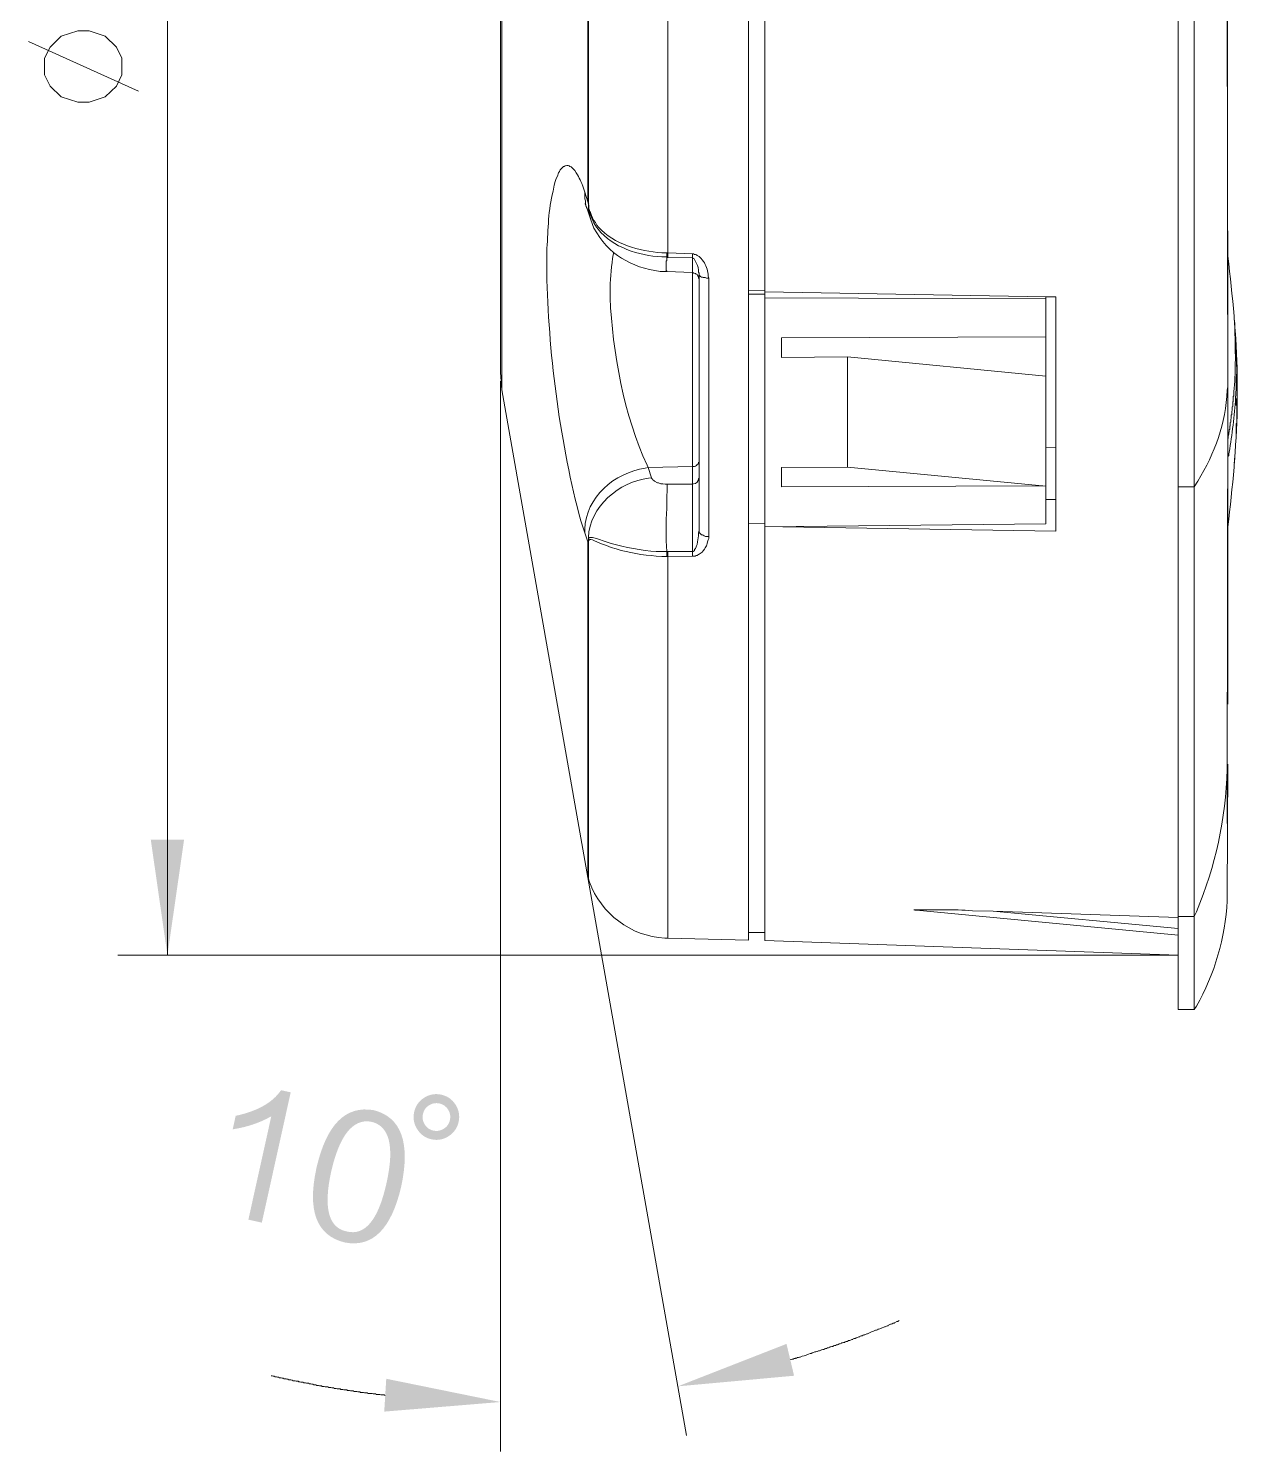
# Model space of a CAD drawing. Header units: millimetres. Extents: x 36 to 398, y -1 to 136.
# Drawn here: x 186.2 to 236.9, y 2.2 to 61.8 of the extents above; entities that cross this region are included whole.
import ezdxf

# ---------------------------------------------------------------- set-up
doc = ezdxf.new("R2010")
doc.units = ezdxf.units.MM

msp = doc.modelspace()

# ---------------------------------------------------------------- hatches: boundary and pattern name
h = msp.add_hatch(color=250)
h.dxf.hatch_style = 2
h.paths.add_polyline_path([(192.049083, 22.996892), (192.747582, 27.843988), (191.350583, 27.843988)])
h = msp.add_hatch(color=250)
edge = h.paths.add_edge_path(flags=0)
edge.add_spline(control_points=[(195.438995, 11.924891), (195.438995, 11.924891), (196.003086, 11.799479), (196.003086, 11.799479), (196.003086, 11.799479), (197.212197, 17.256281), (197.212197, 17.256281), (197.212197, 17.256281), (196.809113, 17.345886), (196.809113, 17.345886), (196.449809, 16.82381), (195.816008, 16.4662), (194.907394, 16.272983), (194.907394, 16.272983), (194.783216, 15.707798), (194.783216, 15.707798), (195.385514, 15.799802), (195.924805, 15.981306), (196.398515, 16.252593), (196.398515, 16.252593), (195.438995, 11.924891), (195.438995, 11.924891)], knot_values=[0, 0, 0, 0, 1, 1, 1, 2, 2, 2, 3, 3, 3, 4, 4, 4, 5, 5, 5, 6, 6, 6, 7, 7, 7, 7], degree=3, periodic=1)
h = msp.add_hatch(color=250)
edge = h.paths.add_edge_path(flags=0)
edge.add_spline(control_points=[(200.554696, 16.030907), (199.808394, 16.14048), (199.261483, 15.45341), (198.914209, 13.96938), (198.572402, 12.428905), (198.788196, 11.581497), (199.562614, 11.42818), (200.3298, 11.239797), (200.883696, 11.916283), (201.225503, 13.456793), (201.570802, 15.016001), (201.346717, 15.874097), (200.554696, 16.030907), (200.554696, 16.030907), (200.554696, 16.030907), (200.554696, 16.030907)], knot_values=[0, 0, 0, 0, 1, 1, 1, 2, 2, 2, 3, 3, 3, 4, 4, 4, 5, 5, 5, 5], degree=3, periodic=1)
edge = h.paths.add_edge_path(flags=0)
edge.add_spline(control_points=[(199.488107, 10.965089), (198.292014, 11.25031), (197.894716, 12.297107), (198.294907, 14.106681), (198.713901, 15.912691), (199.512908, 16.713003), (200.689316, 16.508991), (201.845298, 16.214493), (202.230884, 15.151397), (201.843499, 13.320586), (201.427997, 11.532285), (200.643314, 10.747107), (199.488107, 10.965089)], knot_values=[0, 0, 0, 0, 1, 1, 1, 2, 2, 2, 3, 3, 3, 4, 4, 4, 4], degree=3, periodic=1)
h = msp.add_hatch(color=250)
edge = h.paths.add_edge_path(flags=0)
edge.add_spline(control_points=[(203.522509, 17.157291), (203.777885, 17.099894), (203.976499, 16.9603), (204.11821, 16.737098), (204.258792, 16.513895), (204.301513, 16.274712), (204.245316, 16.018101), (204.187884, 15.760291), (204.046984, 15.560478), (203.823817, 15.417603), (203.600685, 15.275786), (203.362595, 15.2331), (203.108384, 15.289403), (202.853008, 15.345601), (202.653194, 15.485301), (202.511413, 15.709597), (202.369596, 15.932694), (202.32691, 16.173182), (202.383214, 16.430992), (202.440611, 16.688802), (202.580416, 16.88851), (202.802314, 17.030291), (203.024211, 17.172108), (203.264699, 17.213595), (203.522509, 17.157291), (203.522509, 17.157291), (203.522509, 17.157291), (203.522509, 17.157291)], knot_values=[0, 0, 0, 0, 1, 1, 1, 2, 2, 2, 3, 3, 3, 4, 4, 4, 5, 5, 5, 6, 6, 6, 7, 7, 7, 8, 8, 8, 9, 9, 9, 9], degree=3, periodic=1)
edge = h.paths.add_edge_path(flags=0)
edge.add_spline(control_points=[(203.189699, 15.651883), (203.343898, 15.618298), (203.48889, 15.645003), (203.625909, 15.73281), (203.761587, 15.819487), (203.846889, 15.94169), (203.881602, 16.099487), (203.916315, 16.255979), (203.890915, 16.4021), (203.804203, 16.536685), (203.71749, 16.67141), (203.596487, 16.755407), (203.441088, 16.789979), (203.28449, 16.824798), (203.138405, 16.799398), (203.003785, 16.713779), (202.870294, 16.628301), (202.785098, 16.507298), (202.750385, 16.349606), (202.715813, 16.193008), (202.741107, 16.045794), (202.825491, 15.91001), (202.911004, 15.772991), (203.032007, 15.687795), (203.189699, 15.651883)], knot_values=[0, 0, 0, 0, 1, 1, 1, 2, 2, 2, 3, 3, 3, 4, 4, 4, 5, 5, 5, 6, 6, 6, 7, 7, 7, 8, 8, 8, 8], degree=3, periodic=1)
h = msp.add_hatch(color=250)
h.dxf.hatch_style = 2
h.paths.add_polyline_path([(213.427416, 4.94169), (218.295784, 5.38619), (217.978284, 6.71969)])
h = msp.add_hatch(color=250)
h.dxf.hatch_style = 2
h.paths.add_polyline_path([(205.997916, 4.285594), (201.214284, 5.25919), (201.129582, 3.883392)])

# ---------------------------------------------------------------- linework, layer by layer
at = {"color": 250, "lineweight": 20}
for points in [[(234.382416, 114.817892), (234.382416, 20.731988)], [(235.059784, 114.817892), (235.059784, 20.731988)], [(217.068082, 50.78869), (217.068082, 111.93919)], [(213.004082, 52.418488), (213.004082, 111.071392)], [(216.390784, 111.17719), (216.390784, 50.682892)], [(209.659784, 108.975892), (209.659784, 54.556392)], [(209.680916, 54.53519), (209.680916, 109.039392)], [(206.061416, 46.682392), (206.061416, 88.909892), (205.997916, 88.19019)], [(205.997916, 47.401988), (205.997916, 88.19019)], [(236.435582, 72.971392), (236.456784, 46.809392)], [(192.049083, 22.996892), (192.049083, 67.785488)], [(236.435582, 64.165988), (236.456784, 45.052488), (236.456784, 37.538392)], [(186.228284, 61.26619), (190.842582, 59.191892)], [(209.532784, 54.958594), (209.532784, 54.683392), (209.553916, 54.59869), (209.553916, 54.492892), (209.575082, 54.40819), (209.617416, 54.323594), (209.638582, 54.21769)], [(209.532784, 54.958594), (209.659784, 54.556392)], [(209.553916, 54.450488), (209.553916, 54.47169), (209.532784, 54.47169), (209.553916, 54.450488), (209.575082, 54.386988), (209.617416, 54.28119), (209.638582, 54.21769)], [(209.680916, 54.450594), (209.659784, 54.556392)], [(209.659784, 54.53519), (209.680916, 54.556392)], [(209.680916, 54.53519), (209.680916, 54.450594)], [(209.638582, 54.21769), (209.786784, 53.794392)], [(212.961784, 52.24919), (212.961784, 52.143392), (212.961784, 52.079892), (212.940582, 52.079892), (212.940582, 52.016392), (212.940582, 51.99519)], [(212.940582, 51.99519), (212.940582, 51.67769), (212.961784, 51.656594), (212.961784, 51.635392)], [(212.961784, 52.418594), (212.961784, 52.24919)], [(213.004082, 52.418488), (212.961784, 52.418488)], [(213.004082, 52.227988), (212.982916, 52.227988), (212.982916, 52.24919), (212.961784, 52.24919)], [(213.004082, 52.418594), (213.004082, 52.228094)], [(213.004082, 52.418488), (214.041284, 52.37619)], [(213.004082, 52.227988), (214.041284, 52.206892)], [(214.041284, 52.37619), (214.041284, 52.206892)], [(214.316416, 51.508392), (214.316416, 51.571892), (214.295284, 51.61419), (214.295284, 51.698892), (214.274082, 51.80469), (214.252916, 51.889392), (214.125916, 52.143392), (214.104784, 52.164594), (214.083582, 52.18569), (214.062416, 52.18569), (214.041284, 52.206892)], [(214.041284, 51.593094), (214.041284, 52.206892)], [(214.041284, 51.592988), (212.961784, 51.635392)], [(214.041284, 51.592988), (214.062416, 51.592988), (214.083582, 51.571892), (214.104784, 51.571892), (214.147082, 51.55069), (214.168284, 51.55069), (214.189416, 51.529488), (214.231784, 51.508392), (214.252916, 51.48719), (214.274082, 51.444892), (214.274082, 51.42369), (214.295284, 51.381392), (214.295284, 51.338988)], [(214.041284, 51.592988), (214.041284, 42.72419)], [(214.316416, 40.797988), (214.316416, 51.508392)], [(214.316416, 51.508392), (214.316416, 51.48719), (214.379916, 51.42369), (214.422284, 51.402594), (214.464582, 51.402594), (214.485784, 51.381392), (214.570416, 51.381392), (214.633916, 51.36019), (214.718583, 51.36019)], [(214.718583, 40.543988), (214.718583, 51.36019)], [(217.068082, 50.85219), (216.390784, 50.830988)], [(217.068082, 50.682892), (216.390784, 50.682892)], [(216.390784, 41.094392), (216.390784, 50.682892)], [(217.068082, 50.682892), (217.068082, 50.78869)], [(228.836784, 50.576988), (217.068082, 50.78869)], [(217.068082, 23.61069), (217.068082, 40.94619), (217.068082, 50.682892)], [(217.068082, 50.53469), (228.836784, 50.492392)], [(229.260082, 50.576988), (228.836784, 50.576988)], [(228.836784, 41.07319), (228.836784, 50.576988)], [(229.260082, 40.75569), (229.260082, 50.576988)], [(236.753082, 49.45519), (236.731916, 49.64569)], [(228.836784, 48.904892), (217.766583, 48.862488)], [(236.753082, 49.370594), (236.753082, 49.412892), (236.753082, 49.45519)], [(217.766583, 48.036988), (217.766583, 48.862488)], [(217.766583, 48.036988), (220.539416, 48.05819)], [(220.539416, 48.05819), (228.836784, 47.253892)], [(220.539416, 43.443892), (220.539416, 48.05819)], [(206.061416, 46.682392), (205.997916, 47.401988)], [(205.997916, 47.04219), (205.997916, 2.21119)], [(206.061416, 46.682392), (209.659784, 26.256488)], [(236.456784, 46.809392), (236.435582, 29.77019), (236.435582, 28.521392)], [(236.795416, 46.59769), (236.816582, 46.66119)], [(236.816582, 46.66119), (236.816582, 46.78819), (236.816582, 46.85169)], [(236.499082, 44.81969), (236.477916, 44.735094), (236.477916, 44.650392), (236.456784, 44.608094), (236.456784, 44.43869)], [(229.260082, 44.269392), (228.836784, 44.24819)], [(214.041284, 43.465094), (214.125916, 43.465094), (214.168284, 43.48619), (214.210582, 43.507392), (214.231784, 43.54969), (214.274082, 43.570892), (214.274082, 43.592094), (214.295284, 43.61319), (214.295284, 43.655594)], [(236.456784, 43.93069), (236.456784, 43.888392), (236.477916, 43.888392), (236.477916, 43.909594), (236.499082, 43.909594), (236.499082, 43.99419)], [(236.753082, 43.80369), (236.731916, 43.61319)], [(236.753082, 43.80369), (236.753082, 43.86719)], [(212.178582, 43.42269), (214.041284, 43.464988)], [(212.178582, 43.42269), (212.326784, 42.999392)], [(212.982916, 42.72419), (212.898284, 42.72419), (212.792416, 42.745392), (212.707784, 42.745392), (212.623082, 42.78769), (212.580784, 42.78769), (212.453784, 42.85119), (212.411416, 42.893594), (212.369082, 42.91469), (212.347916, 42.957094), (212.326784, 42.97819), (212.326784, 42.999392)], [(220.539416, 43.443892), (217.766583, 43.42269)], [(217.766583, 43.42269), (217.766583, 42.618392)], [(228.836784, 42.639488), (220.539416, 43.443892)], [(212.961784, 41.70819), (212.961784, 42.21619), (212.982916, 42.47019), (212.982916, 42.72419)], [(212.982916, 42.72419), (214.041284, 42.72419)], [(214.041284, 39.909094), (214.041284, 42.72419)], [(217.766583, 42.618392), (228.709784, 42.66069)], [(235.059784, 42.618392), (234.382416, 42.618392)], [(229.260082, 42.08919), (228.836784, 42.08919)], [(212.961784, 39.909094), (212.940582, 40.353594), (212.940582, 41.26369), (212.961784, 41.70819)], [(209.659784, 40.31119), (209.532784, 40.69219)], [(214.041284, 39.909094), (214.062416, 39.909094), (214.104784, 39.93019), (214.125916, 39.951392), (214.125916, 39.99369), (214.168284, 40.036094), (214.189416, 40.099594), (214.210582, 40.141892), (214.231784, 40.205392), (214.252916, 40.31119), (214.295284, 40.56519), (214.295284, 40.671094), (214.316416, 40.798094)], [(214.718583, 40.543988), (214.591582, 40.543988), (214.528082, 40.56519), (214.485784, 40.586392), (214.464582, 40.607488), (214.422284, 40.607488), (214.337582, 40.69219), (214.316416, 40.734488), (214.316416, 40.797988)], [(216.390784, 41.094392), (217.068082, 41.07319)], [(216.390784, 41.094392), (216.390784, 23.631892)], [(217.068082, 40.94619), (228.836784, 41.07319)], [(217.830082, 40.94619), (229.260082, 40.75569)], [(209.659784, 40.31119), (209.680916, 40.37469)], [(209.659784, 40.31119), (209.659784, 26.256488)], [(209.659784, 40.31119), (209.680916, 40.268892)], [(209.680916, 40.37469), (209.680916, 40.332392)], [(209.680916, 40.332392), (209.680916, 40.268892)], [(209.680916, 26.192988), (209.680916, 40.268892)], [(212.961784, 39.908988), (213.004082, 39.908988)], [(212.961784, 39.697392), (212.961784, 39.908988)], [(212.961784, 39.697392), (213.004082, 39.697392)], [(214.041284, 39.908988), (213.004082, 39.908988)], [(213.004082, 39.697392), (213.004082, 39.908988)], [(214.041284, 39.718488), (213.004082, 39.697392)], [(213.004082, 23.716488), (213.004082, 39.697392)], [(214.041284, 39.718488), (214.041284, 39.908988)], [(236.456784, 37.538392), (236.456784, 33.51669)], [(236.456784, 30.997892), (236.435582, 25.430988)], [(209.659784, 26.256594), (213.787284, 2.888594)], [(209.680916, 26.192988), (209.659784, 26.256488)], [(223.418083, 24.88069), (234.382416, 23.843488)], [(234.382416, 24.584392), (226.635416, 24.838392)], [(226.635416, 24.838392), (234.382416, 24.11869)], [(235.059784, 24.62669), (234.382416, 24.62669)], [(216.390784, 23.949392), (217.068082, 23.949392)], [(213.004082, 23.716488), (216.390784, 23.631892)], [(234.382416, 22.996892), (217.068082, 23.61069)], [(234.382416, 22.996892), (189.974784, 22.996892)], [(234.382416, 20.731988), (235.059784, 20.731988)], [(196.388284, 5.38619), (196.430582, 5.38619), (196.472916, 5.365094), (196.515284, 5.365094), (196.557583, 5.343892), (196.621082, 5.343892), (196.663416, 5.32269), (196.705784, 5.32269), (196.748082, 5.301594), (196.811583, 5.301594), (196.853916, 5.280392), (196.896284, 5.280392), (196.938582, 5.25919), (197.023284, 5.25919), (197.044416, 5.238094), (197.086784, 5.238094), (197.129082, 5.216892), (197.213784, 5.216892), (197.256082, 5.19569), (197.277284, 5.19569), (197.319582, 5.174594), (197.404284, 5.174594), (197.446582, 5.153392), (197.531284, 5.153392), (197.552416, 5.13219), (197.594784, 5.13219), (197.637082, 5.111094), (197.721784, 5.111094), (197.764082, 5.089892), (197.827583, 5.089892), (197.869916, 5.06869), (197.954582, 5.06869), (197.996916, 5.047594), (198.060416, 5.047594), (198.102784, 5.026392), (198.145083, 5.026392), (198.187416, 5.00519), (198.272082, 5.00519), (198.293284, 4.984094), (198.377916, 4.984094), (198.420284, 4.962892), (198.504916, 4.962892), (198.526082, 4.94169), (198.610784, 4.94169), (198.653082, 4.920594), (198.780082, 4.920594), (198.801284, 4.899392), (198.885916, 4.899392), (198.928284, 4.87819), (199.012916, 4.87819), (199.034082, 4.857094), (199.118784, 4.857094), (199.161082, 4.835892), (199.288083, 4.835892), (199.309284, 4.81469), (199.393916, 4.81469), (199.436284, 4.793594), (199.563284, 4.793594), (199.584416, 4.772392), (199.669082, 4.772392), (199.711416, 4.75119), (199.838416, 4.75119), (199.859582, 4.730094), (199.986583, 4.730094), (200.028916, 4.708892), (200.113582, 4.708892), (200.134784, 4.68769), (200.219416, 4.68769), (200.261784, 4.68769), (200.304082, 4.666594), (200.409916, 4.666594), (200.452284, 4.645392), (200.621582, 4.645392), (200.663916, 4.62419), (200.769784, 4.62419), (200.812082, 4.603094), (200.939082, 4.603094), (200.981416, 4.581892), (201.129582, 4.581892), (201.171916, 4.56069)]]:
    msp.add_lwpolyline(points, dxfattribs=at)
for points in [[(186.905582, 59.86919), (187.138416, 59.403594), (187.604083, 58.959094), (188.302583, 58.72619), (188.768284, 58.72619), (189.445583, 58.959094), (189.911284, 59.403594), (190.144082, 59.86919), (190.144082, 60.56769), (189.911284, 61.033392), (189.445583, 61.499094), (188.768284, 61.71069), (188.302583, 61.71069), (187.604083, 61.499094), (187.138416, 61.033392), (186.905582, 60.56769)], [(209.680916, 54.450594), (209.680916, 54.47169), (209.702082, 54.47169), (209.702082, 54.450594)]]:
    msp.add_lwpolyline(points, close=True, dxfattribs=at)
for points, knots in [([(209.532784, 40.69219), (209.532784, 40.69219), (209.363416, 41.20019), (209.363416, 41.20019), (208.508706, 44.361503), (208.035596, 48.001781), (207.945284, 51.275594), (207.945284, 51.275594), (207.945284, 52.609094), (207.945284, 52.609094), (207.994991, 53.407677), (207.99679, 54.221183), (208.199284, 55.000892), (208.199284, 55.000892), (208.241582, 55.254892), (208.241582, 55.254892), (208.241582, 55.254892), (208.283916, 55.403094), (208.283916, 55.403094), (208.283916, 55.403094), (208.326284, 55.530094), (208.326284, 55.530094), (208.326284, 55.530094), (208.389784, 55.635892), (208.389784, 55.635892), (208.389784, 55.635892), (208.432082, 55.762892), (208.432082, 55.762892), (208.432082, 55.762892), (208.474416, 55.826392), (208.474416, 55.826392), (208.474416, 55.826392), (208.495583, 55.889892), (208.495583, 55.889892), (208.495583, 55.889892), (208.643784, 56.038094), (208.643784, 56.038094), (208.643784, 56.038094), (208.664916, 56.038094), (208.664916, 56.038094), (208.664916, 56.038094), (208.707284, 56.05919), (208.707284, 56.05919), (208.707284, 56.05919), (208.728416, 56.05919), (208.728416, 56.05919), (208.728416, 56.05919), (208.770784, 56.080392), (208.770784, 56.080392), (208.770784, 56.080392), (208.834284, 56.080392), (208.834284, 56.080392), (208.834284, 56.080392), (208.876582, 56.05919), (208.876582, 56.05919), (208.876582, 56.05919), (208.897784, 56.038094), (208.897784, 56.038094), (208.897784, 56.038094), (208.918916, 56.038094), (208.918916, 56.038094), (208.918916, 56.038094), (208.961284, 56.016892), (208.961284, 56.016892), (208.961284, 56.016892), (209.109416, 55.86869), (209.109416, 55.86869), (209.305207, 55.575179), (209.311593, 55.517712), (209.448082, 55.212594), (209.448082, 55.212594), (209.532784, 54.958594), (209.532784, 54.958594)], [0, 0, 0, 0, 1, 1, 1, 2, 2, 2, 3, 3, 3, 4, 4, 4, 5, 5, 5, 6, 6, 6, 7, 7, 7, 8, 8, 8, 9, 9, 9, 10, 10, 10, 11, 11, 11, 12, 12, 12, 13, 13, 13, 14, 14, 14, 15, 15, 15, 16, 16, 16, 17, 17, 17, 18, 18, 18, 19, 19, 19, 20, 20, 20, 21, 21, 21, 22, 22, 22, 23, 23, 23, 24, 24, 24, 24]), ([(212.961784, 52.24919), (212.961784, 52.24919), (212.750082, 52.24919), (212.750082, 52.24919), (211.789786, 52.305), (210.707887, 52.637281), (210.083082, 53.413392), (210.083082, 53.413392), (210.019582, 53.498094), (210.019582, 53.498094), (210.019582, 53.498094), (209.956083, 53.603892), (209.956083, 53.603892), (209.841112, 53.767899), (209.678799, 54.180684), (209.680916, 54.387094), (209.680916, 54.387094), (209.680916, 54.450594), (209.680916, 54.450594)], [0, 0, 0, 0, 1, 1, 1, 2, 2, 2, 3, 3, 3, 4, 4, 4, 5, 5, 5, 6, 6, 6, 6]), ([(212.961784, 52.418594), (212.961784, 52.418594), (212.750082, 52.418594), (212.750082, 52.418594), (211.798288, 52.505977), (210.761086, 52.752604), (210.104284, 53.498094), (210.104284, 53.498094), (210.040784, 53.58269), (210.040784, 53.58269), (210.040784, 53.58269), (209.977284, 53.688594), (209.977284, 53.688594), (209.977284, 53.688594), (209.913784, 53.77319), (209.913784, 53.77319), (209.913784, 53.77319), (209.850284, 53.879094), (209.850284, 53.879094), (209.850284, 53.879094), (209.807916, 53.984892), (209.807916, 53.984892), (209.807916, 53.984892), (209.765582, 54.111892), (209.765582, 54.111892), (209.765582, 54.111892), (209.744416, 54.15419), (209.744416, 54.15419), (209.744416, 54.15419), (209.702082, 54.28119), (209.702082, 54.28119), (209.702082, 54.28119), (209.702082, 54.387094), (209.702082, 54.387094), (209.702082, 54.387094), (209.680916, 54.450594), (209.680916, 54.450594), (209.680916, 54.450594), (209.680916, 54.21769), (209.680916, 54.21769), (209.680916, 54.21769), (209.723284, 54.048392), (209.723284, 54.048392), (209.723284, 54.048392), (209.723284, 53.96369), (209.723284, 53.96369), (209.723284, 53.96369), (209.765582, 53.879094), (209.765582, 53.879094), (209.765582, 53.879094), (209.786784, 53.794392), (209.786784, 53.794392)], [0, 0, 0, 0, 1, 1, 1, 2, 2, 2, 3, 3, 3, 4, 4, 4, 5, 5, 5, 6, 6, 6, 7, 7, 7, 8, 8, 8, 9, 9, 9, 10, 10, 10, 11, 11, 11, 12, 12, 12, 13, 13, 13, 14, 14, 14, 15, 15, 15, 16, 16, 16, 17, 17, 17, 17]), ([(209.786784, 53.794392), (209.786784, 53.794392), (209.913784, 53.45569), (209.913784, 53.45569), (210.505393, 52.346592), (211.474509, 51.81418), (212.686582, 51.635392), (212.686582, 51.635392), (212.961784, 51.635392), (212.961784, 51.635392)], [0, 0, 0, 0, 1, 1, 1, 2, 2, 2, 3, 3, 3, 3]), ([(210.739284, 52.43969), (210.739284, 52.43969), (210.718082, 52.333892), (210.718082, 52.333892), (210.662696, 51.925411), (210.592494, 51.384603), (210.591082, 50.97919), (210.591082, 50.97919), (210.591082, 50.767594), (210.591082, 50.767594)], [0, 0, 0, 0, 1, 1, 1, 2, 2, 2, 3, 3, 3, 3]), ([(214.718583, 51.36019), (214.718583, 51.36019), (214.697416, 51.444892), (214.697416, 51.444892), (214.697416, 51.444892), (214.697416, 51.529594), (214.697416, 51.529594), (214.662209, 51.711592), (214.615607, 51.901704), (214.506916, 52.05869), (214.506916, 52.05869), (214.443416, 52.12219), (214.443416, 52.12219), (214.443416, 52.12219), (214.401082, 52.18569), (214.401082, 52.18569), (214.401082, 52.18569), (214.316416, 52.270392), (214.316416, 52.270392), (214.316416, 52.270392), (214.231784, 52.31269), (214.231784, 52.31269), (214.231784, 52.31269), (214.210582, 52.333892), (214.210582, 52.333892), (214.210582, 52.333892), (214.168284, 52.355094), (214.168284, 52.355094), (214.168284, 52.355094), (214.125916, 52.355094), (214.125916, 52.355094), (214.125916, 52.355094), (214.083582, 52.37619), (214.083582, 52.37619), (214.083582, 52.37619), (214.041284, 52.37619), (214.041284, 52.37619)], [0, 0, 0, 0, 1, 1, 1, 2, 2, 2, 3, 3, 3, 4, 4, 4, 5, 5, 5, 6, 6, 6, 7, 7, 7, 8, 8, 8, 9, 9, 9, 10, 10, 10, 11, 11, 11, 12, 12, 12, 12]), ([(236.858916, 46.59769), (236.858916, 46.59769), (236.858916, 46.957594), (236.858916, 46.957594), (236.846216, 48.61879), (236.695192, 50.303303), (236.499082, 51.952892), (236.499082, 51.952892), (236.456784, 52.291594), (236.456784, 52.291594)], [0, 0, 0, 0, 1, 1, 1, 2, 2, 2, 3, 3, 3, 3]), ([(210.591082, 50.767594), (210.591082, 50.767594), (210.591082, 50.53469), (210.591082, 50.53469), (210.675784, 48.32101), (211.189394, 45.529197), (212.136284, 43.528594), (212.136284, 43.528594), (212.178582, 43.42269), (212.178582, 43.42269)], [0, 0, 0, 0, 1, 1, 1, 2, 2, 2, 3, 3, 3, 3]), ([(236.753082, 49.45519), (236.753082, 49.45519), (236.753082, 49.158892), (236.753082, 49.158892), (236.786984, 48.374703), (236.7909, 47.528706), (236.731916, 46.745892), (236.731916, 46.745892), (236.710784, 46.59769), (236.710784, 46.59769)], [0, 0, 0, 0, 1, 1, 1, 2, 2, 2, 3, 3, 3, 3]), ([(236.816582, 48.100594), (236.816582, 48.100594), (236.816582, 48.12169), (236.816582, 48.12169), (236.816582, 48.199301), (236.816582, 48.276877), (236.816582, 48.354594), (236.816582, 48.354594), (236.816582, 48.37569), (236.816582, 48.37569), (236.816582, 48.37569), (236.816582, 48.50269), (236.816582, 48.50269), (236.816582, 48.50269), (236.795416, 48.50269), (236.795416, 48.50269), (236.795416, 48.50269), (236.795416, 48.545094), (236.795416, 48.545094)], [0, 0, 0, 0, 1, 1, 1, 2, 2, 2, 3, 3, 3, 4, 4, 4, 5, 5, 5, 6, 6, 6, 6]), ([(236.816582, 46.85169), (236.816582, 46.85169), (236.816582, 47.10569), (236.816582, 47.10569), (236.869499, 47.569311), (236.804306, 47.882507), (236.816582, 48.333392), (236.816582, 48.333392), (236.795416, 48.545094), (236.795416, 48.545094)], [0, 0, 0, 0, 1, 1, 1, 2, 2, 2, 3, 3, 3, 3]), ([(236.816582, 46.894094), (236.816582, 46.894094), (236.816582, 46.957594), (236.816582, 46.957594), (236.816582, 46.992801), (236.816582, 47.028079), (236.816582, 47.063392), (236.816582, 47.063392), (236.816582, 47.10569), (236.816582, 47.10569), (236.816582, 47.148094), (236.816582, 47.190392), (236.816582, 47.23269), (236.816582, 47.23269), (236.837784, 47.253892), (236.837784, 47.253892), (236.837784, 47.253892), (236.837784, 47.29619), (236.837784, 47.29619), (236.837784, 47.402094), (236.837784, 47.507892), (236.837784, 47.61369), (236.837784, 47.61369), (236.837784, 47.656094), (236.837784, 47.656094), (236.837784, 47.656094), (236.837784, 47.67719), (236.837784, 47.67719), (236.837784, 47.747781), (236.837784, 47.818301), (236.837784, 47.888892), (236.837784, 47.888892), (236.837784, 47.910094), (236.837784, 47.910094), (236.837784, 47.910094), (236.816582, 47.910094), (236.816582, 47.910094), (236.816582, 47.910094), (236.816582, 47.93119), (236.816582, 47.93119), (236.816582, 47.980579), (236.816582, 48.030003), (236.816582, 48.079392), (236.816582, 48.079392), (236.816582, 48.100594), (236.816582, 48.100594)], [0, 0, 0, 0, 1, 1, 1, 2, 2, 2, 3, 3, 3, 4, 4, 4, 5, 5, 5, 6, 6, 6, 7, 7, 7, 8, 8, 8, 9, 9, 9, 10, 10, 10, 11, 11, 11, 12, 12, 12, 13, 13, 13, 14, 14, 14, 15, 15, 15, 15]), ([(236.456784, 46.809392), (236.456784, 46.809392), (236.435582, 46.66119), (236.435582, 46.66119), (236.38129, 45.268812), (235.922714, 44.038993), (235.207916, 42.85119), (235.207916, 42.85119), (235.059784, 42.618392), (235.059784, 42.618392)], [0, 0, 0, 0, 1, 1, 1, 2, 2, 2, 3, 3, 3, 3]), ([(236.858916, 46.59769), (236.858916, 46.59769), (236.858916, 46.237892), (236.858916, 46.237892), (236.845193, 44.583012), (236.694204, 42.907), (236.499082, 41.26369), (236.499082, 41.26369), (236.456784, 40.925094), (236.456784, 40.925094)], [0, 0, 0, 0, 1, 1, 1, 2, 2, 2, 3, 3, 3, 3]), ([(236.499082, 44.81969), (236.499082, 44.81969), (236.499082, 44.904392), (236.499082, 44.904392), (236.499082, 44.904392), (236.520284, 44.925594), (236.520284, 44.925594), (236.520284, 44.925594), (236.520284, 45.01019), (236.520284, 45.01019), (236.520284, 45.01019), (236.541416, 45.031392), (236.541416, 45.031392), (236.541416, 45.031392), (236.541416, 45.158392), (236.541416, 45.158392), (236.541416, 45.158392), (236.562582, 45.179594), (236.562582, 45.179594), (236.562582, 45.179594), (236.562582, 45.306594), (236.562582, 45.306594), (236.562582, 45.306594), (236.583784, 45.32769), (236.583784, 45.32769), (236.583784, 45.32769), (236.583784, 45.45469), (236.583784, 45.45469), (236.583784, 45.45469), (236.604916, 45.475892), (236.604916, 45.475892), (236.604916, 45.475892), (236.604916, 45.624094), (236.604916, 45.624094), (236.604916, 45.624094), (236.626082, 45.64519), (236.626082, 45.64519), (236.626082, 45.64519), (236.626082, 45.793392), (236.626082, 45.793392), (236.626082, 45.793392), (236.647284, 45.814594), (236.647284, 45.814594), (236.647284, 45.814594), (236.647284, 45.96269), (236.647284, 45.96269), (236.647284, 45.96269), (236.668416, 45.983892), (236.668416, 45.983892), (236.668416, 45.983892), (236.668416, 46.02619), (236.668416, 46.02619), (236.668416, 46.068594), (236.668416, 46.110892), (236.668416, 46.15319), (236.668416, 46.15319), (236.668416, 46.174392), (236.668416, 46.174392), (236.668416, 46.174392), (236.689582, 46.195594), (236.689582, 46.195594), (236.689582, 46.195594), (236.689582, 46.237892), (236.689582, 46.237892), (236.689582, 46.28019), (236.689582, 46.322594), (236.689582, 46.364892), (236.689582, 46.364892), (236.689582, 46.40719), (236.689582, 46.40719), (236.689582, 46.40719), (236.710784, 46.428392), (236.710784, 46.428392), (236.710784, 46.428392), (236.710784, 46.59769), (236.710784, 46.59769)], [0, 0, 0, 0, 1, 1, 1, 2, 2, 2, 3, 3, 3, 4, 4, 4, 5, 5, 5, 6, 6, 6, 7, 7, 7, 8, 8, 8, 9, 9, 9, 10, 10, 10, 11, 11, 11, 12, 12, 12, 13, 13, 13, 14, 14, 14, 15, 15, 15, 16, 16, 16, 17, 17, 17, 18, 18, 18, 19, 19, 19, 20, 20, 20, 21, 21, 21, 22, 22, 22, 23, 23, 23, 24, 24, 24, 25, 25, 25, 25]), ([(236.499082, 43.99419), (236.499082, 43.99419), (236.541416, 44.205892), (236.541416, 44.205892), (236.657515, 44.933003), (236.758409, 45.757409), (236.795416, 46.491892), (236.795416, 46.491892), (236.795416, 46.59769), (236.795416, 46.59769)], [0, 0, 0, 0, 1, 1, 1, 2, 2, 2, 3, 3, 3, 3]), ([(236.816582, 45.13719), (236.816582, 45.13719), (236.816582, 45.26419), (236.816582, 45.26419), (236.816582, 45.26419), (236.837784, 45.285392), (236.837784, 45.285392), (236.837784, 45.285392), (236.837784, 45.348892), (236.837784, 45.348892), (236.837784, 45.384205), (236.837784, 45.419377), (236.837784, 45.45469), (236.837784, 45.45469), (236.837784, 45.51819), (236.837784, 45.51819), (236.837784, 45.624094), (236.837784, 45.729892), (236.837784, 45.83569), (236.837784, 45.83569), (236.837784, 45.878094), (236.837784, 45.878094), (236.837784, 45.878094), (236.837784, 46.02619), (236.837784, 46.02619), (236.837784, 46.02619), (236.816582, 46.047392), (236.816582, 46.047392), (236.816582, 46.047392), (236.816582, 46.110892), (236.816582, 46.110892), (236.816582, 46.167301), (236.816582, 46.223781), (236.816582, 46.28019), (236.816582, 46.28019), (236.816582, 46.322594), (236.816582, 46.322594)], [0, 0, 0, 0, 1, 1, 1, 2, 2, 2, 3, 3, 3, 4, 4, 4, 5, 5, 5, 6, 6, 6, 7, 7, 7, 8, 8, 8, 9, 9, 9, 10, 10, 10, 11, 11, 11, 12, 12, 12, 12]), ([(236.816582, 44.713892), (236.816582, 44.713892), (236.816582, 44.735094), (236.816582, 44.735094), (236.816582, 44.805579), (236.816582, 44.876205), (236.816582, 44.94669), (236.816582, 44.94669), (236.816582, 44.967892), (236.816582, 44.967892), (236.816582, 44.967892), (236.816582, 44.989094), (236.816582, 44.989094), (236.816582, 45.031392), (236.816582, 45.07369), (236.816582, 45.116094), (236.816582, 45.116094), (236.816582, 45.13719), (236.816582, 45.13719)], [0, 0, 0, 0, 1, 1, 1, 2, 2, 2, 3, 3, 3, 4, 4, 4, 5, 5, 5, 6, 6, 6, 6]), ([(236.816582, 44.713892), (236.816582, 44.713892), (236.816582, 44.735094), (236.816582, 44.735094), (236.816582, 44.805579), (236.816582, 44.876205), (236.816582, 44.94669), (236.816582, 44.94669), (236.816582, 44.967892), (236.816582, 44.967892), (236.816582, 44.967892), (236.816582, 44.989094), (236.816582, 44.989094), (236.816582, 45.031392), (236.816582, 45.07369), (236.816582, 45.116094), (236.816582, 45.116094), (236.816582, 45.13719), (236.816582, 45.13719)], [0, 0, 0, 0, 1, 1, 1, 2, 2, 2, 3, 3, 3, 4, 4, 4, 5, 5, 5, 6, 6, 6, 6]), ([(209.532784, 40.69219), (209.532784, 40.69219), (209.532784, 40.840392), (209.532784, 40.840392), (209.559913, 42.179501), (210.792483, 43.21561), (212.051582, 43.401594), (212.051582, 43.401594), (212.178582, 43.42269), (212.178582, 43.42269)], [0, 0, 0, 0, 1, 1, 1, 2, 2, 2, 3, 3, 3, 3]), ([(209.680916, 40.37469), (209.680916, 40.37469), (209.680916, 40.50169), (209.680916, 40.50169), (209.715911, 41.761107), (210.992191, 42.853695), (212.199784, 42.97819), (212.199784, 42.97819), (212.326784, 42.999392), (212.326784, 42.999392)], [0, 0, 0, 0, 1, 1, 1, 2, 2, 2, 3, 3, 3, 3]), ([(214.316416, 42.97819), (214.316416, 42.97819), (214.295284, 42.957094), (214.295284, 42.957094), (214.311089, 42.855494), (214.190509, 42.730611), (214.083582, 42.745392), (214.083582, 42.745392), (214.041284, 42.72419), (214.041284, 42.72419)], [0, 0, 0, 0, 1, 1, 1, 2, 2, 2, 3, 3, 3, 3]), ([(214.041284, 39.718488), (214.041284, 39.718488), (214.147082, 39.718488), (214.147082, 39.718488), (214.147082, 39.718488), (214.189416, 39.73969), (214.189416, 39.73969), (214.189416, 39.73969), (214.231784, 39.73969), (214.231784, 39.73969), (214.231784, 39.73969), (214.252916, 39.760892), (214.252916, 39.760892), (214.252916, 39.760892), (214.295284, 39.781988), (214.295284, 39.781988), (214.295284, 39.781988), (214.316416, 39.80319), (214.316416, 39.80319), (214.316416, 39.80319), (214.443416, 39.887892), (214.443416, 39.887892), (214.443416, 39.887892), (214.485784, 39.93019), (214.485784, 39.93019), (214.649509, 40.162001), (214.617406, 40.13339), (214.697416, 40.395892), (214.697416, 40.395892), (214.718583, 40.459392), (214.718583, 40.459392), (214.718583, 40.459392), (214.718583, 40.543988), (214.718583, 40.543988)], [0, 0, 0, 0, 1, 1, 1, 2, 2, 2, 3, 3, 3, 4, 4, 4, 5, 5, 5, 6, 6, 6, 7, 7, 7, 8, 8, 8, 9, 9, 9, 10, 10, 10, 11, 11, 11, 11]), ([(209.680916, 40.37469), (209.680916, 40.37469), (209.680916, 40.43819), (209.680916, 40.43819), (209.680916, 40.43819), (209.702082, 40.459392), (209.702082, 40.459392), (209.702082, 40.459392), (209.702082, 40.480594), (209.702082, 40.480594), (209.702082, 40.480594), (209.723284, 40.50169), (209.723284, 40.50169), (209.723284, 40.50169), (209.850284, 40.50169), (209.850284, 40.50169), (209.850284, 40.50169), (209.913784, 40.480594), (209.913784, 40.480594), (209.913784, 40.480594), (210.019582, 40.459392), (210.019582, 40.459392), (210.019582, 40.459392), (210.421784, 40.31119), (210.421784, 40.31119), (210.421784, 40.31119), (210.633416, 40.24769), (210.633416, 40.24769), (211.203187, 40.081603), (211.923912, 39.952098), (212.517284, 39.909094), (212.517284, 39.909094), (212.961784, 39.909094), (212.961784, 39.909094)], [0, 0, 0, 0, 1, 1, 1, 2, 2, 2, 3, 3, 3, 4, 4, 4, 5, 5, 5, 6, 6, 6, 7, 7, 7, 8, 8, 8, 9, 9, 9, 10, 10, 10, 11, 11, 11, 11]), ([(209.680916, 40.332392), (209.680916, 40.332392), (209.702082, 40.353488), (209.702082, 40.353488), (209.702082, 40.353488), (209.702082, 40.395892), (209.702082, 40.395892), (209.702082, 40.395892), (209.723284, 40.395892), (209.723284, 40.395892), (209.723284, 40.395892), (209.744416, 40.416988), (209.744416, 40.416988), (209.744416, 40.416988), (209.786784, 40.416988), (209.786784, 40.416988), (209.786784, 40.416988), (209.850284, 40.395892), (209.850284, 40.395892), (209.850284, 40.395892), (209.934916, 40.353488), (209.934916, 40.353488), (209.934916, 40.353488), (210.040784, 40.31119), (210.040784, 40.31119), (210.040784, 40.31119), (210.231284, 40.226488), (210.231284, 40.226488), (210.231284, 40.226488), (210.442916, 40.162988), (210.442916, 40.162988), (210.442916, 40.162988), (210.633416, 40.078392), (210.633416, 40.078392), (210.633416, 40.078392), (210.845082, 40.014892), (210.845082, 40.014892), (211.389101, 39.853708), (211.952099, 39.760892), (212.517284, 39.718488), (212.517284, 39.718488), (212.750082, 39.697392), (212.750082, 39.697392), (212.750082, 39.697392), (212.961784, 39.697392), (212.961784, 39.697392)], [0, 0, 0, 0, 1, 1, 1, 2, 2, 2, 3, 3, 3, 4, 4, 4, 5, 5, 5, 6, 6, 6, 7, 7, 7, 8, 8, 8, 9, 9, 9, 10, 10, 10, 11, 11, 11, 12, 12, 12, 13, 13, 13, 14, 14, 14, 15, 15, 15, 15]), ([(236.456784, 30.997892), (236.456784, 30.997892), (236.435582, 30.78619), (236.435582, 30.78619), (236.370283, 28.6957), (235.954817, 26.745086), (235.144416, 24.81719), (235.144416, 24.81719), (235.059784, 24.62669), (235.059784, 24.62669)], [0, 0, 0, 0, 1, 1, 1, 2, 2, 2, 3, 3, 3, 3]), ([(209.680916, 26.192988), (209.680916, 26.192988), (209.723284, 26.065988), (209.723284, 26.065988), (210.211917, 24.742401), (211.460009, 23.789584), (212.877082, 23.716488), (212.877082, 23.716488), (213.004082, 23.716488), (213.004082, 23.716488)], [0, 0, 0, 0, 1, 1, 1, 2, 2, 2, 3, 3, 3, 3]), ([(236.435582, 25.430988), (236.435582, 25.430988), (236.435582, 25.282892), (236.435582, 25.282892), (236.364286, 23.734903), (235.912096, 22.207693), (235.144416, 20.858988), (235.144416, 20.858988), (235.059784, 20.731988), (235.059784, 20.731988)], [0, 0, 0, 0, 1, 1, 1, 2, 2, 2, 3, 3, 3, 3]), ([(223.418083, 24.88069), (223.418083, 24.88069), (223.354582, 24.88069), (223.354582, 24.88069), (223.354582, 24.88069), (223.312284, 24.901892), (223.312284, 24.901892), (223.312284, 24.901892), (223.354582, 24.901892), (223.354582, 24.901892), (224.158916, 24.894484), (224.964696, 24.930503), (225.767582, 24.859594), (225.767582, 24.859594), (226.635416, 24.838392), (226.635416, 24.838392)], [0, 0, 0, 0, 1, 1, 1, 2, 2, 2, 3, 3, 3, 4, 4, 4, 5, 5, 5, 5]), ([(218.147582, 6.063594), (218.147582, 6.063594), (218.168784, 6.063594), (218.168784, 6.063594), (218.168784, 6.063594), (218.211082, 6.08469), (218.211082, 6.08469), (218.211082, 6.08469), (218.253416, 6.08469), (218.253416, 6.08469), (218.253416, 6.08469), (218.295784, 6.105892), (218.295784, 6.105892), (218.295784, 6.105892), (218.338082, 6.105892), (218.338082, 6.105892), (218.338082, 6.105892), (218.359284, 6.127094), (218.359284, 6.127094), (218.359284, 6.127094), (218.401582, 6.127094), (218.401582, 6.127094), (218.401582, 6.127094), (218.443916, 6.14819), (218.443916, 6.14819), (218.443916, 6.14819), (218.486284, 6.14819), (218.486284, 6.14819), (218.486284, 6.14819), (218.528582, 6.169392), (218.528582, 6.169392), (218.528582, 6.169392), (218.549784, 6.169392), (218.549784, 6.169392), (218.549784, 6.169392), (218.634416, 6.21169), (218.634416, 6.21169), (218.717989, 6.218781), (218.892014, 6.282599), (218.973082, 6.317594), (218.973082, 6.317594), (219.015416, 6.317594), (219.015416, 6.317594), (219.015416, 6.317594), (219.057784, 6.33869), (219.057784, 6.33869), (219.057784, 6.33869), (219.078916, 6.33869), (219.078916, 6.33869), (219.078916, 6.33869), (219.163582, 6.381094), (219.163582, 6.381094), (219.163582, 6.381094), (219.205916, 6.381094), (219.205916, 6.381094), (219.205916, 6.381094), (219.248284, 6.40219), (219.248284, 6.40219), (219.248284, 6.40219), (219.269416, 6.40219), (219.269416, 6.40219), (219.269416, 6.40219), (219.311784, 6.423392), (219.311784, 6.423392), (219.311784, 6.423392), (219.354083, 6.423392), (219.354083, 6.423392), (219.354083, 6.423392), (219.438784, 6.46569), (219.438784, 6.46569), (219.438784, 6.46569), (219.459916, 6.46569), (219.459916, 6.46569), (219.459916, 6.46569), (219.502284, 6.486892), (219.502284, 6.486892), (219.502284, 6.486892), (219.544582, 6.486892), (219.544582, 6.486892), (219.544582, 6.486892), (219.586916, 6.508094), (219.586916, 6.508094), (219.586916, 6.508094), (219.608082, 6.52919), (219.608082, 6.52919), (219.608082, 6.52919), (219.650416, 6.52919), (219.650416, 6.52919), (219.650416, 6.52919), (219.692784, 6.550392), (219.692784, 6.550392), (219.692784, 6.550392), (219.735082, 6.550392), (219.735082, 6.550392), (219.735082, 6.550392), (219.777416, 6.571594), (219.777416, 6.571594), (219.777416, 6.571594), (219.798582, 6.59269), (219.798582, 6.59269), (219.798582, 6.59269), (219.840916, 6.59269), (219.840916, 6.59269), (219.840916, 6.59269), (219.883284, 6.613892), (219.883284, 6.613892), (219.883284, 6.613892), (219.925582, 6.613892), (219.925582, 6.613892), (219.925582, 6.613892), (219.946784, 6.635094), (219.946784, 6.635094), (219.946784, 6.635094), (219.989082, 6.65619), (219.989082, 6.65619), (219.989082, 6.65619), (220.031416, 6.65619), (220.031416, 6.65619), (220.031416, 6.65619), (220.073784, 6.677392), (220.073784, 6.677392), (220.073784, 6.677392), (220.116082, 6.677392), (220.116082, 6.677392), (220.116082, 6.677392), (220.137284, 6.698594), (220.137284, 6.698594), (220.137284, 6.698594), (220.179582, 6.71969), (220.179582, 6.71969), (220.179582, 6.71969), (220.221916, 6.71969), (220.221916, 6.71969), (220.221916, 6.71969), (220.264284, 6.740892), (220.264284, 6.740892), (220.264284, 6.740892), (220.285416, 6.762094), (220.285416, 6.762094), (220.285416, 6.762094), (220.327784, 6.762094), (220.327784, 6.762094), (220.327784, 6.762094), (220.370083, 6.78319), (220.370083, 6.78319), (220.370083, 6.78319), (220.412416, 6.78319), (220.412416, 6.78319), (220.412416, 6.78319), (220.433582, 6.804392), (220.433582, 6.804392), (220.433582, 6.804392), (220.475916, 6.825594), (220.475916, 6.825594), (220.475916, 6.825594), (220.518284, 6.825594), (220.518284, 6.825594), (220.518284, 6.825594), (220.560582, 6.84669), (220.560582, 6.84669), (220.560582, 6.84669), (220.581784, 6.867892), (220.581784, 6.867892), (220.581784, 6.867892), (220.624082, 6.867892), (220.624082, 6.867892), (220.624082, 6.867892), (220.708784, 6.91019), (220.708784, 6.91019), (220.708784, 6.91019), (220.751082, 6.91019), (220.751082, 6.91019), (220.751082, 6.91019), (220.772284, 6.931392), (220.772284, 6.931392), (220.772284, 6.931392), (220.814582, 6.952594), (220.814582, 6.952594), (220.814582, 6.952594), (220.856916, 6.952594), (220.856916, 6.952594), (220.856916, 6.952594), (220.899284, 6.97369), (220.899284, 6.97369), (220.899284, 6.97369), (220.920416, 6.97369), (220.920416, 6.97369), (220.920416, 6.97369), (221.005082, 7.016094), (221.005082, 7.016094), (221.005082, 7.016094), (221.047416, 7.016094), (221.047416, 7.016094), (221.047416, 7.016094), (221.068582, 7.03719), (221.068582, 7.03719), (221.068582, 7.03719), (221.110916, 7.058392), (221.110916, 7.058392), (221.110916, 7.058392), (221.153284, 7.058392), (221.153284, 7.058392), (221.153284, 7.058392), (221.195583, 7.079594), (221.195583, 7.079594), (221.195583, 7.079594), (221.216784, 7.10069), (221.216784, 7.10069), (221.216784, 7.10069), (221.259082, 7.10069), (221.259082, 7.10069), (221.259082, 7.10069), (221.343784, 7.143094), (221.343784, 7.143094), (221.343784, 7.143094), (221.364916, 7.143094), (221.364916, 7.143094), (221.474312, 7.210792), (221.59849, 7.228396), (221.703582, 7.29119), (221.703582, 7.29119), (221.745916, 7.29119), (221.745916, 7.29119), (221.745916, 7.29119), (221.788284, 7.312392), (221.788284, 7.312392), (221.788284, 7.312392), (221.809416, 7.333594), (221.809416, 7.333594), (221.809416, 7.333594), (221.851784, 7.333594), (221.851784, 7.333594), (221.851784, 7.333594), (221.894082, 7.35469), (221.894082, 7.35469), (221.894082, 7.35469), (221.936416, 7.375892), (221.936416, 7.375892), (221.936416, 7.375892), (221.957583, 7.375892), (221.957583, 7.375892), (221.957583, 7.375892), (222.084582, 7.439392), (222.084582, 7.439392), (222.084582, 7.439392), (222.105784, 7.439392), (222.105784, 7.439392), (222.105784, 7.439392), (222.190416, 7.48169), (222.190416, 7.48169), (222.190416, 7.48169), (222.232784, 7.48169), (222.232784, 7.48169), (222.232784, 7.48169), (222.253916, 7.502892), (222.253916, 7.502892), (222.253916, 7.502892), (222.338582, 7.54519), (222.338582, 7.54519), (222.338582, 7.54519), (222.359784, 7.54519), (222.359784, 7.54519), (222.359784, 7.54519), (222.402082, 7.566392), (222.402082, 7.566392), (222.402082, 7.566392), (222.444416, 7.587594), (222.444416, 7.587594), (222.444416, 7.587594), (222.486784, 7.587594), (222.486784, 7.587594), (222.486784, 7.587594), (222.507916, 7.60869), (222.507916, 7.60869), (222.507916, 7.60869), (222.592582, 7.651094), (222.592582, 7.651094), (222.592582, 7.651094), (222.634916, 7.651094), (222.634916, 7.651094), (222.634916, 7.651094), (222.656083, 7.67219), (222.656083, 7.67219), (222.656083, 7.67219), (222.698416, 7.693392), (222.698416, 7.693392)], [0, 0, 0, 0, 1, 1, 1, 2, 2, 2, 3, 3, 3, 4, 4, 4, 5, 5, 5, 6, 6, 6, 7, 7, 7, 8, 8, 8, 9, 9, 9, 10, 10, 10, 11, 11, 11, 12, 12, 12, 13, 13, 13, 14, 14, 14, 15, 15, 15, 16, 16, 16, 17, 17, 17, 18, 18, 18, 19, 19, 19, 20, 20, 20, 21, 21, 21, 22, 22, 22, 23, 23, 23, 24, 24, 24, 25, 25, 25, 26, 26, 26, 27, 27, 27, 28, 28, 28, 29, 29, 29, 30, 30, 30, 31, 31, 31, 32, 32, 32, 33, 33, 33, 34, 34, 34, 35, 35, 35, 36, 36, 36, 37, 37, 37, 38, 38, 38, 39, 39, 39, 40, 40, 40, 41, 41, 41, 42, 42, 42, 43, 43, 43, 44, 44, 44, 45, 45, 45, 46, 46, 46, 47, 47, 47, 48, 48, 48, 49, 49, 49, 50, 50, 50, 51, 51, 51, 52, 52, 52, 53, 53, 53, 54, 54, 54, 55, 55, 55, 56, 56, 56, 57, 57, 57, 58, 58, 58, 59, 59, 59, 60, 60, 60, 61, 61, 61, 62, 62, 62, 63, 63, 63, 64, 64, 64, 65, 65, 65, 66, 66, 66, 67, 67, 67, 68, 68, 68, 69, 69, 69, 70, 70, 70, 71, 71, 71, 72, 72, 72, 73, 73, 73, 74, 74, 74, 75, 75, 75, 76, 76, 76, 77, 77, 77, 78, 78, 78, 79, 79, 79, 80, 80, 80, 81, 81, 81, 82, 82, 82, 83, 83, 83, 84, 84, 84, 85, 85, 85, 86, 86, 86, 87, 87, 87, 88, 88, 88, 89, 89, 89, 90, 90, 90, 91, 91, 91, 92, 92, 92, 93, 93, 93, 94, 94, 94, 95, 95, 95, 95])]:
    msp.add_open_spline(points, degree=3, knots=knots, dxfattribs=at)

doc.saveas('drawing.dxf')
